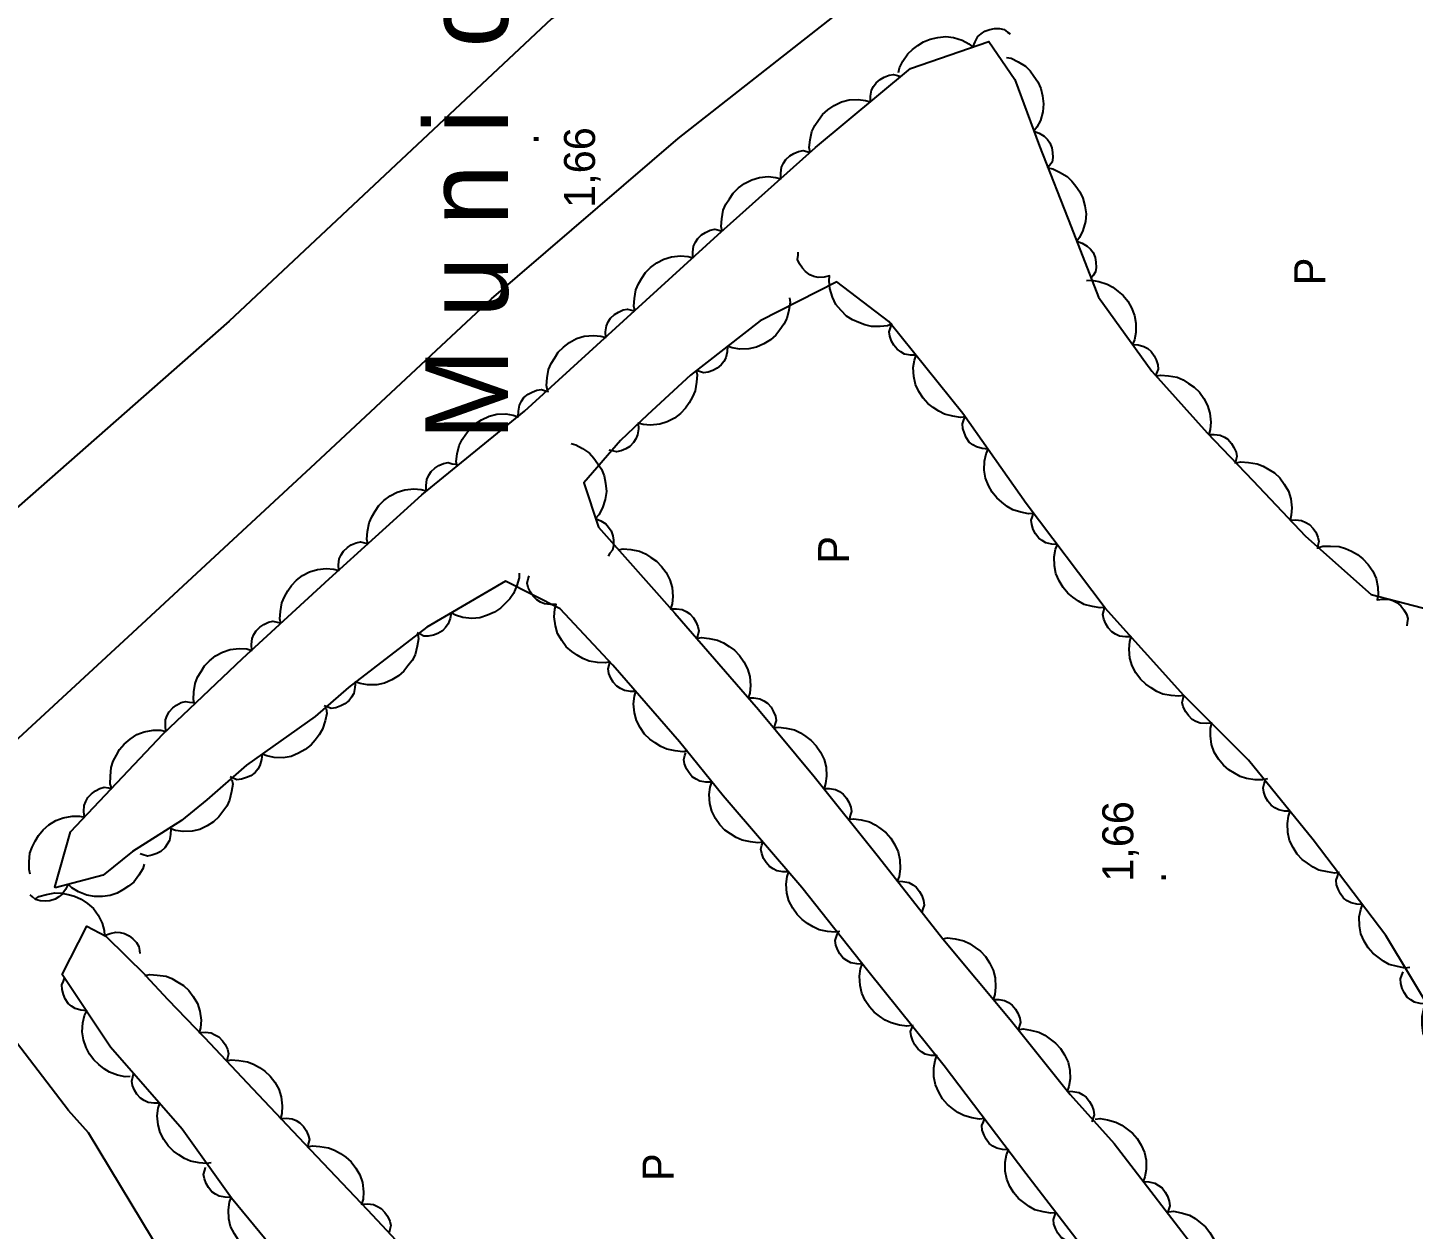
# Model space of a CAD drawing. Extents: x 747954 to 748544, y 4317181 to 4318208.
# Drawn here: x 748187.8 to 748254.9, y 4317290.1 to 4317348.3 of the extents above; entities that cross this region are included whole.
import ezdxf

# ---------------------------------------------------------------- set-up
doc = ezdxf.new("R2010")
doc.units = 0
doc.linetypes.add('DASHED', pattern=[0])
doc.layers.get('0').update_dxf_attribs({"linetype": 'CONTINUOUS'})
for name, color, linetype in [('11', 7, 'CONTINUOUS'), ('36', 7, 'CONTINUOUS'), ('48', 7, 'CONTINUOUS'), ('50', 7, 'CONTINUOUS'), ('53', 7, 'CONTINUOUS'), ('PATTERN_CLASS', 7, 'CONTINUOUS')]:
    doc.layers.add(name, color=color, linetype=linetype)

msp = doc.modelspace()

# ---------------------------------------------------------------- linework, layer by layer
at = {"layer": '11', "color": 0, "linetype": 'DASHED'}
for points in [[(748262.21, 4317422.19), (748268.1, 4317410.96), (748273.94, 4317397.69), (748276.82, 4317387.26), (748264.43, 4317378.75), (748247.59, 4317371.19), (748229.19, 4317360.3), (748213.2, 4317348.69), (748197.59, 4317334.05), (748185.67, 4317323.57), (748176.25, 4317315.42), (748161.52, 4317303.13), (748152.11, 4317296.79), (748147.98, 4317294.42), (748145.32, 4317293.32)], [(748190.78, 4317294.75), (748189.82, 4317295.83), (748185.39, 4317301.59), (748182.85, 4317306.35), (748185.27, 4317311.9), (748192.93, 4317318.98), (748201.78, 4317327.17), (748210.3, 4317335.14), (748219.34, 4317342.89), (748228.69, 4317350.25), (748238.42, 4317356.59), (748251.05, 4317363.01), (748260.59, 4317368.33), (748269.93, 4317373.59), (748278.19, 4317378.48), (748282.72, 4317379.6), (748283.74, 4317379.69), (748291.02, 4317372.48), (748299.21, 4317364.03)], [(748302.24, 4317308.69), (748290.87, 4317300.58), (748276.68, 4317290.55), (748261.93, 4317279.38), (748246.07, 4317268.4), (748236.45, 4317261.92), (748225.96, 4317256.21), (748220.28, 4317258.54), (748211.88, 4317267.17), (748201.29, 4317279.96), (748194.41, 4317288.76), (748190.78, 4317294.75)]]:
    msp.add_lwpolyline(points, dxfattribs=at)
at = {"layer": '53', "color": 0, "linetype": 'CONTINUOUS'}
for points in [[(748230, 4317346.09), (748230.05, 4317346.32), (748230.22, 4317346.64), (748230.45, 4317347), (748230.68, 4317347.21), (748230.94, 4317347.4), (748231.21, 4317347.58), (748231.53, 4317347.71), (748231.9, 4317347.79), (748232.29, 4317347.83), (748232.67, 4317347.79), (748233.09, 4317347.65), (748233.41, 4317347.48), (748233.6, 4317347.32), (748233.71, 4317347.58), (748233.85, 4317347.83), (748234.01, 4317347.97), (748234.18, 4317348.1), (748234.43, 4317348.18), (748234.65, 4317348.22), (748234.9, 4317348.22), (748235.12, 4317348.18), (748235.28, 4317348.05), (748235.41, 4317347.96)], [(748235.23, 4317346.82), (748235.46, 4317346.78), (748235.79, 4317346.61), (748236.15, 4317346.39), (748236.37, 4317346.17), (748236.56, 4317345.91), (748236.75, 4317345.64), (748236.89, 4317345.32), (748236.98, 4317344.96), (748237.03, 4317344.58), (748236.99, 4317344.19), (748236.87, 4317343.77), (748236.7, 4317343.44), (748236.55, 4317343.25), (748236.81, 4317343.15), (748237.06, 4317343.01), (748237.21, 4317342.85), (748237.33, 4317342.68), (748237.42, 4317342.44), (748237.46, 4317342.22), (748237.47, 4317341.97), (748237.44, 4317341.75), (748237.31, 4317341.59), (748237.22, 4317341.46)], [(748225.72, 4317342.23), (748225.68, 4317342.46), (748225.73, 4317342.83), (748225.81, 4317343.24), (748225.95, 4317343.52), (748226.13, 4317343.79), (748226.32, 4317344.05), (748226.58, 4317344.29), (748226.89, 4317344.5), (748227.24, 4317344.67), (748227.61, 4317344.77), (748228.05, 4317344.79), (748228.41, 4317344.74), (748228.65, 4317344.67), (748228.65, 4317344.94), (748228.7, 4317345.23), (748228.8, 4317345.42), (748228.92, 4317345.59), (748229.12, 4317345.76), (748229.31, 4317345.87), (748229.55, 4317345.96), (748229.76, 4317346), (748229.96, 4317345.94), (748230.11, 4317345.9)], [(748221.46, 4317338.41), (748221.42, 4317338.64), (748221.45, 4317339.01), (748221.52, 4317339.42), (748221.65, 4317339.71), (748221.82, 4317339.98), (748222, 4317340.25), (748222.25, 4317340.5), (748222.55, 4317340.71), (748222.9, 4317340.9), (748223.27, 4317341.01), (748223.7, 4317341.05), (748224.07, 4317341.01), (748224.31, 4317340.94), (748224.3, 4317341.22), (748224.34, 4317341.51), (748224.43, 4317341.7), (748224.54, 4317341.88), (748224.74, 4317342.05), (748224.93, 4317342.17), (748225.16, 4317342.27), (748225.38, 4317342.31), (748225.57, 4317342.26), (748225.72, 4317342.22)], [(748237.24, 4317341.47), (748237.47, 4317341.43), (748237.8, 4317341.27), (748238.17, 4317341.06), (748238.39, 4317340.83), (748238.59, 4317340.58), (748238.78, 4317340.32), (748238.93, 4317340), (748239.02, 4317339.64), (748239.08, 4317339.25), (748239.05, 4317338.87), (748238.93, 4317338.44), (748238.77, 4317338.11), (748238.63, 4317337.92), (748238.89, 4317337.83), (748239.14, 4317337.69), (748239.29, 4317337.53), (748239.42, 4317337.37), (748239.52, 4317337.13), (748239.56, 4317336.91), (748239.57, 4317336.65), (748239.54, 4317336.44), (748239.42, 4317336.27), (748239.33, 4317336.14)], [(748217.23, 4317334.56), (748217.19, 4317334.78), (748217.22, 4317335.15), (748217.29, 4317335.57), (748217.41, 4317335.86), (748217.58, 4317336.13), (748217.76, 4317336.4), (748218, 4317336.65), (748218.3, 4317336.87), (748218.64, 4317337.06), (748219.02, 4317337.17), (748219.45, 4317337.22), (748219.82, 4317337.18), (748220.05, 4317337.12), (748220.05, 4317337.39), (748220.08, 4317337.68), (748220.17, 4317337.88), (748220.28, 4317338.05), (748220.47, 4317338.23), (748220.66, 4317338.35), (748220.89, 4317338.45), (748221.11, 4317338.5), (748221.3, 4317338.45), (748221.46, 4317338.41)], [(748229.69, 4317333.92), (748229.47, 4317333.83), (748229.11, 4317333.8), (748228.69, 4317333.79), (748228.38, 4317333.87), (748228.08, 4317333.98), (748227.78, 4317334.11), (748227.49, 4317334.3), (748227.22, 4317334.56), (748226.97, 4317334.86), (748226.8, 4317335.21), (748226.68, 4317335.63), (748226.64, 4317336), (748226.67, 4317336.24), (748226.4, 4317336.18), (748226.11, 4317336.17), (748225.9, 4317336.22), (748225.71, 4317336.3), (748225.5, 4317336.46), (748225.35, 4317336.62), (748225.21, 4317336.83), (748225.12, 4317337.03), (748225.14, 4317337.24), (748225.15, 4317337.39)], [(748239.11, 4317336.02), (748239.34, 4317336.04), (748239.7, 4317335.97), (748240.1, 4317335.85), (748240.38, 4317335.69), (748240.63, 4317335.49), (748240.88, 4317335.29), (748241.1, 4317335.02), (748241.28, 4317334.69), (748241.43, 4317334.33), (748241.5, 4317333.95), (748241.49, 4317333.51), (748241.42, 4317333.15), (748241.33, 4317332.92), (748241.6, 4317332.9), (748241.88, 4317332.83), (748242.07, 4317332.72), (748242.23, 4317332.59), (748242.38, 4317332.38), (748242.48, 4317332.18), (748242.56, 4317331.94), (748242.58, 4317331.72), (748242.5, 4317331.53), (748242.45, 4317331.38)], [(748213.01, 4317330.7), (748212.96, 4317330.93), (748212.99, 4317331.3), (748213.06, 4317331.71), (748213.19, 4317332), (748213.36, 4317332.28), (748213.53, 4317332.55), (748213.78, 4317332.8), (748214.08, 4317333.02), (748214.42, 4317333.21), (748214.79, 4317333.32), (748215.23, 4317333.36), (748215.59, 4317333.33), (748215.83, 4317333.26), (748215.82, 4317333.54), (748215.86, 4317333.83), (748215.95, 4317334.02), (748216.06, 4317334.2), (748216.25, 4317334.37), (748216.44, 4317334.49), (748216.67, 4317334.6), (748216.88, 4317334.64), (748217.08, 4317334.59), (748217.23, 4317334.56)], [(748224.73, 4317335.18), (748224.76, 4317334.95), (748224.7, 4317334.58), (748224.6, 4317334.18), (748224.45, 4317333.9), (748224.26, 4317333.63), (748224.07, 4317333.38), (748223.8, 4317333.15), (748223.49, 4317332.95), (748223.13, 4317332.79), (748222.75, 4317332.71), (748222.32, 4317332.7), (748221.95, 4317332.76), (748221.72, 4317332.84), (748221.71, 4317332.57), (748221.65, 4317332.28), (748221.54, 4317332.1), (748221.42, 4317331.93), (748221.22, 4317331.77), (748221.02, 4317331.66), (748220.78, 4317331.58), (748220.56, 4317331.55), (748220.37, 4317331.61), (748220.22, 4317331.66)], [(748233.24, 4317329.42), (748233, 4317329.39), (748232.64, 4317329.45), (748232.23, 4317329.54), (748231.95, 4317329.69), (748231.68, 4317329.87), (748231.43, 4317330.06), (748231.19, 4317330.32), (748230.99, 4317330.64), (748230.82, 4317330.99), (748230.74, 4317331.37), (748230.72, 4317331.8), (748230.78, 4317332.17), (748230.86, 4317332.4), (748230.58, 4317332.41), (748230.3, 4317332.46), (748230.11, 4317332.57), (748229.94, 4317332.69), (748229.77, 4317332.89), (748229.67, 4317333.09), (748229.58, 4317333.32), (748229.55, 4317333.54), (748229.61, 4317333.73), (748229.66, 4317333.88)], [(748220.2, 4317331.68), (748220.25, 4317331.45), (748220.22, 4317331.09), (748220.16, 4317330.67), (748220.03, 4317330.38), (748219.86, 4317330.1), (748219.69, 4317329.84), (748219.45, 4317329.58), (748219.15, 4317329.36), (748218.81, 4317329.17), (748218.44, 4317329.06), (748218, 4317329.01), (748217.64, 4317329.04), (748217.4, 4317329.11), (748217.41, 4317328.83), (748217.37, 4317328.54), (748217.28, 4317328.35), (748217.18, 4317328.17), (748216.99, 4317327.99), (748216.8, 4317327.87), (748216.57, 4317327.77), (748216.35, 4317327.72), (748216.16, 4317327.77), (748216, 4317327.8)], [(748242.48, 4317331.4), (748242.71, 4317331.44), (748243.07, 4317331.41), (748243.49, 4317331.34), (748243.78, 4317331.21), (748244.05, 4317331.04), (748244.32, 4317330.86), (748244.57, 4317330.62), (748244.78, 4317330.31), (748244.97, 4317329.97), (748245.08, 4317329.6), (748245.12, 4317329.16), (748245.09, 4317328.8), (748245.02, 4317328.56), (748245.29, 4317328.57), (748245.58, 4317328.53), (748245.78, 4317328.44), (748245.95, 4317328.33), (748246.13, 4317328.13), (748246.24, 4317327.94), (748246.35, 4317327.71), (748246.39, 4317327.5), (748246.34, 4317327.3), (748246.3, 4317327.15)], [(748208.63, 4317327.03), (748208.59, 4317327.26), (748208.64, 4317327.62), (748208.74, 4317328.03), (748208.88, 4317328.32), (748209.06, 4317328.58), (748209.25, 4317328.84), (748209.51, 4317329.08), (748209.82, 4317329.28), (748210.18, 4317329.45), (748210.55, 4317329.54), (748210.99, 4317329.56), (748211.35, 4317329.5), (748211.59, 4317329.42), (748211.6, 4317329.7), (748211.65, 4317329.99), (748211.75, 4317330.17), (748211.87, 4317330.35), (748212.07, 4317330.51), (748212.27, 4317330.62), (748212.5, 4317330.71), (748212.72, 4317330.74), (748212.91, 4317330.68), (748213.06, 4317330.64)], [(748236.52, 4317324.74), (748236.29, 4317324.73), (748235.93, 4317324.8), (748235.53, 4317324.92), (748235.26, 4317325.08), (748235, 4317325.28), (748234.76, 4317325.49), (748234.54, 4317325.77), (748234.36, 4317326.09), (748234.21, 4317326.45), (748234.15, 4317326.84), (748234.16, 4317327.27), (748234.24, 4317327.63), (748234.34, 4317327.86), (748234.06, 4317327.89), (748233.78, 4317327.96), (748233.6, 4317328.07), (748233.43, 4317328.2), (748233.28, 4317328.42), (748233.19, 4317328.62), (748233.12, 4317328.86), (748233.1, 4317329.08), (748233.17, 4317329.27), (748233.23, 4317329.42)], [(748214.15, 4317328.12), (748214.38, 4317328.07), (748214.7, 4317327.89), (748215.05, 4317327.66), (748215.26, 4317327.42), (748215.44, 4317327.15), (748215.62, 4317326.89), (748215.75, 4317326.56), (748215.82, 4317326.2), (748215.86, 4317325.81), (748215.8, 4317325.42), (748215.67, 4317325.01), (748215.49, 4317324.68), (748215.33, 4317324.5), (748215.59, 4317324.39), (748215.83, 4317324.24), (748215.97, 4317324.08), (748216.09, 4317323.9), (748216.17, 4317323.66), (748216.2, 4317323.44), (748216.2, 4317323.18), (748216.16, 4317322.97), (748216.03, 4317322.81), (748215.94, 4317322.68)], [(748204.31, 4317323.27), (748204.27, 4317323.5), (748204.3, 4317323.87), (748204.37, 4317324.28), (748204.5, 4317324.57), (748204.67, 4317324.85), (748204.84, 4317325.12), (748205.09, 4317325.37), (748205.39, 4317325.59), (748205.73, 4317325.77), (748206.1, 4317325.88), (748206.54, 4317325.93), (748206.9, 4317325.9), (748207.14, 4317325.83), (748207.13, 4317326.1), (748207.17, 4317326.39), (748207.26, 4317326.59), (748207.37, 4317326.77), (748207.56, 4317326.94), (748207.75, 4317327.06), (748207.98, 4317327.16), (748208.2, 4317327.21), (748208.39, 4317327.15), (748208.55, 4317327.12)], [(748246.35, 4317327.19), (748246.58, 4317327.24), (748246.94, 4317327.21), (748247.36, 4317327.15), (748247.65, 4317327.03), (748247.93, 4317326.87), (748248.2, 4317326.7), (748248.46, 4317326.46), (748248.68, 4317326.16), (748248.88, 4317325.82), (748248.99, 4317325.45), (748249.04, 4317325.02), (748249.02, 4317324.65), (748248.96, 4317324.41), (748249.23, 4317324.43), (748249.52, 4317324.4), (748249.72, 4317324.31), (748249.9, 4317324.2), (748250.08, 4317324.01), (748250.2, 4317323.83), (748250.31, 4317323.6), (748250.36, 4317323.38), (748250.31, 4317323.19), (748250.28, 4317323.03)], [(748239.99, 4317320.19), (748239.76, 4317320.17), (748239.39, 4317320.23), (748238.99, 4317320.34), (748238.71, 4317320.49), (748238.45, 4317320.68), (748238.2, 4317320.88), (748237.97, 4317321.15), (748237.78, 4317321.47), (748237.62, 4317321.83), (748237.55, 4317322.21), (748237.54, 4317322.64), (748237.61, 4317323.01), (748237.7, 4317323.24), (748237.42, 4317323.25), (748237.14, 4317323.31), (748236.95, 4317323.43), (748236.79, 4317323.55), (748236.63, 4317323.76), (748236.53, 4317323.96), (748236.45, 4317324.2), (748236.42, 4317324.41), (748236.49, 4317324.6), (748236.54, 4317324.75)], [(748200.1, 4317319.41), (748200.05, 4317319.64), (748200.08, 4317320), (748200.14, 4317320.42), (748200.27, 4317320.71), (748200.44, 4317320.99), (748200.61, 4317321.26), (748200.85, 4317321.51), (748201.15, 4317321.73), (748201.49, 4317321.92), (748201.87, 4317322.03), (748202.3, 4317322.08), (748202.67, 4317322.05), (748202.9, 4317321.98), (748202.89, 4317322.26), (748202.93, 4317322.55), (748203.02, 4317322.74), (748203.13, 4317322.92), (748203.32, 4317323.1), (748203.51, 4317323.22), (748203.74, 4317323.32), (748203.95, 4317323.37), (748204.15, 4317323.32), (748204.3, 4317323.29)], [(748250.33, 4317323.09), (748250.55, 4317323.16), (748250.92, 4317323.16), (748251.34, 4317323.14), (748251.64, 4317323.05), (748251.93, 4317322.91), (748252.22, 4317322.76), (748252.49, 4317322.55), (748252.74, 4317322.27), (748252.97, 4317321.95), (748253.12, 4317321.59), (748253.21, 4317321.17), (748253.22, 4317320.8), (748253.18, 4317320.55), (748253.45, 4317320.59), (748253.74, 4317320.59), (748253.94, 4317320.52), (748254.13, 4317320.43), (748254.33, 4317320.26), (748254.47, 4317320.08), (748254.59, 4317319.86), (748254.66, 4317319.65), (748254.63, 4317319.45), (748254.61, 4317319.3)], [(748216.45, 4317322.98), (748216.68, 4317323.02), (748217.04, 4317322.99), (748217.46, 4317322.91), (748217.75, 4317322.78), (748218.02, 4317322.61), (748218.29, 4317322.43), (748218.53, 4317322.18), (748218.75, 4317321.88), (748218.93, 4317321.53), (748219.04, 4317321.16), (748219.08, 4317320.72), (748219.04, 4317320.36), (748218.97, 4317320.12), (748219.25, 4317320.13), (748219.53, 4317320.09), (748219.73, 4317319.99), (748219.9, 4317319.88), (748220.08, 4317319.69), (748220.19, 4317319.5), (748220.29, 4317319.26), (748220.34, 4317319.05), (748220.28, 4317318.85), (748220.24, 4317318.7)], [(748211.63, 4317321.85), (748211.63, 4317321.62), (748211.53, 4317321.26), (748211.37, 4317320.87), (748211.19, 4317320.61), (748210.96, 4317320.38), (748210.74, 4317320.15), (748210.45, 4317319.96), (748210.11, 4317319.81), (748209.73, 4317319.69), (748209.34, 4317319.66), (748208.91, 4317319.71), (748208.56, 4317319.82), (748208.34, 4317319.93), (748208.29, 4317319.66), (748208.2, 4317319.39), (748208.07, 4317319.22), (748207.92, 4317319.06), (748207.7, 4317318.93), (748207.49, 4317318.85), (748207.24, 4317318.8), (748207.02, 4317318.8), (748206.84, 4317318.89), (748206.7, 4317318.96)], [(748216.03, 4317317.55), (748215.8, 4317317.5), (748215.43, 4317317.53), (748215.02, 4317317.59), (748214.72, 4317317.71), (748214.45, 4317317.88), (748214.18, 4317318.05), (748213.92, 4317318.29), (748213.7, 4317318.59), (748213.5, 4317318.93), (748213.39, 4317319.3), (748213.34, 4317319.73), (748213.36, 4317320.1), (748213.43, 4317320.34), (748213.15, 4317320.33), (748212.86, 4317320.36), (748212.67, 4317320.45), (748212.49, 4317320.55), (748212.31, 4317320.74), (748212.19, 4317320.93), (748212.08, 4317321.16), (748212.03, 4317321.37), (748212.08, 4317321.57), (748212.12, 4317321.72)], [(748243.81, 4317315.93), (748243.58, 4317315.89), (748243.21, 4317315.92), (748242.8, 4317315.99), (748242.51, 4317316.12), (748242.23, 4317316.29), (748241.97, 4317316.47), (748241.72, 4317316.72), (748241.5, 4317317.02), (748241.31, 4317317.36), (748241.21, 4317317.74), (748241.17, 4317318.17), (748241.2, 4317318.54), (748241.27, 4317318.77), (748240.99, 4317318.77), (748240.7, 4317318.8), (748240.51, 4317318.9), (748240.33, 4317319.01), (748240.16, 4317319.2), (748240.04, 4317319.39), (748239.94, 4317319.62), (748239.9, 4317319.84), (748239.95, 4317320.03), (748239.98, 4317320.19)], [(748195.92, 4317315.5), (748195.87, 4317315.73), (748195.89, 4317316.1), (748195.95, 4317316.51), (748196.07, 4317316.81), (748196.24, 4317317.08), (748196.41, 4317317.36), (748196.65, 4317317.61), (748196.94, 4317317.84), (748197.28, 4317318.03), (748197.65, 4317318.15), (748198.09, 4317318.2), (748198.45, 4317318.18), (748198.69, 4317318.11), (748198.68, 4317318.39), (748198.71, 4317318.68), (748198.8, 4317318.88), (748198.9, 4317319.06), (748199.09, 4317319.24), (748199.28, 4317319.36), (748199.51, 4317319.47), (748199.72, 4317319.52), (748199.92, 4317319.47), (748200.07, 4317319.44)], [(748206.74, 4317318.9), (748206.76, 4317318.67), (748206.7, 4317318.31), (748206.6, 4317317.9), (748206.45, 4317317.62), (748206.25, 4317317.36), (748206.06, 4317317.11), (748205.79, 4317316.88), (748205.47, 4317316.69), (748205.12, 4317316.53), (748204.74, 4317316.45), (748204.3, 4317316.44), (748203.94, 4317316.5), (748203.71, 4317316.59), (748203.69, 4317316.32), (748203.63, 4317316.03), (748203.52, 4317315.85), (748203.4, 4317315.68), (748203.2, 4317315.52), (748203, 4317315.42), (748202.76, 4317315.33), (748202.54, 4317315.3), (748202.35, 4317315.37), (748202.2, 4317315.42)], [(748220.23, 4317318.69), (748220.46, 4317318.73), (748220.83, 4317318.69), (748221.24, 4317318.61), (748221.53, 4317318.48), (748221.8, 4317318.3), (748222.06, 4317318.12), (748222.31, 4317317.87), (748222.52, 4317317.56), (748222.7, 4317317.22), (748222.8, 4317316.84), (748222.84, 4317316.41), (748222.8, 4317316.04), (748222.72, 4317315.81), (748223, 4317315.81), (748223.29, 4317315.77), (748223.48, 4317315.67), (748223.66, 4317315.56), (748223.83, 4317315.36), (748223.94, 4317315.17), (748224.04, 4317314.93), (748224.08, 4317314.72), (748224.02, 4317314.52), (748223.98, 4317314.37)], [(748219.79, 4317313.24), (748219.56, 4317313.2), (748219.19, 4317313.24), (748218.78, 4317313.32), (748218.49, 4317313.45), (748218.22, 4317313.63), (748217.96, 4317313.81), (748217.71, 4317314.06), (748217.5, 4317314.37), (748217.32, 4317314.71), (748217.22, 4317315.09), (748217.18, 4317315.52), (748217.22, 4317315.89), (748217.29, 4317316.12), (748217.02, 4317316.12), (748216.73, 4317316.16), (748216.54, 4317316.26), (748216.36, 4317316.37), (748216.19, 4317316.57), (748216.08, 4317316.76), (748215.98, 4317316.99), (748215.94, 4317317.21), (748215.99, 4317317.4), (748216.03, 4317317.56)], [(748247.86, 4317311.89), (748247.63, 4317311.84), (748247.26, 4317311.85), (748246.85, 4317311.9), (748246.55, 4317312.01), (748246.27, 4317312.17), (748245.99, 4317312.33), (748245.73, 4317312.56), (748245.5, 4317312.85), (748245.29, 4317313.18), (748245.16, 4317313.55), (748245.1, 4317313.98), (748245.11, 4317314.35), (748245.17, 4317314.59), (748244.89, 4317314.57), (748244.6, 4317314.59), (748244.4, 4317314.67), (748244.22, 4317314.77), (748244.04, 4317314.96), (748243.91, 4317315.14), (748243.79, 4317315.37), (748243.74, 4317315.58), (748243.78, 4317315.78), (748243.81, 4317315.93)], [(748191.91, 4317311.43), (748191.84, 4317311.65), (748191.85, 4317312.02), (748191.89, 4317312.44), (748191.99, 4317312.74), (748192.14, 4317313.03), (748192.29, 4317313.31), (748192.52, 4317313.57), (748192.8, 4317313.81), (748193.13, 4317314.03), (748193.49, 4317314.17), (748193.92, 4317314.24), (748194.29, 4317314.24), (748194.53, 4317314.19), (748194.51, 4317314.46), (748194.52, 4317314.75), (748194.6, 4317314.95), (748194.69, 4317315.14), (748194.87, 4317315.33), (748195.05, 4317315.46), (748195.27, 4317315.58), (748195.48, 4317315.64), (748195.68, 4317315.6), (748195.84, 4317315.58)], [(748202.3, 4317315.29), (748202.32, 4317315.06), (748202.24, 4317314.7), (748202.12, 4317314.3), (748201.96, 4317314.02), (748201.76, 4317313.77), (748201.56, 4317313.53), (748201.28, 4317313.31), (748200.96, 4317313.13), (748200.6, 4317312.98), (748200.21, 4317312.91), (748199.78, 4317312.92), (748199.42, 4317313), (748199.19, 4317313.09), (748199.16, 4317312.82), (748199.09, 4317312.54), (748198.98, 4317312.36), (748198.85, 4317312.19), (748198.64, 4317312.04), (748198.44, 4317311.95), (748198.19, 4317311.87), (748197.97, 4317311.85), (748197.79, 4317311.93), (748197.64, 4317311.98)], [(748223.96, 4317314.36), (748224.2, 4317314.39), (748224.56, 4317314.34), (748224.97, 4317314.26), (748225.26, 4317314.12), (748225.52, 4317313.94), (748225.78, 4317313.75), (748226.02, 4317313.49), (748226.23, 4317313.18), (748226.4, 4317312.83), (748226.5, 4317312.46), (748226.52, 4317312.02), (748226.47, 4317311.66), (748226.4, 4317311.42), (748226.67, 4317311.42), (748226.96, 4317311.37), (748227.15, 4317311.27), (748227.32, 4317311.15), (748227.49, 4317310.95), (748227.6, 4317310.76), (748227.69, 4317310.52), (748227.73, 4317310.31), (748227.67, 4317310.11), (748227.63, 4317309.96)], [(748223.43, 4317308.83), (748223.2, 4317308.8), (748222.84, 4317308.84), (748222.43, 4317308.92), (748222.14, 4317309.05), (748221.87, 4317309.23), (748221.6, 4317309.41), (748221.36, 4317309.66), (748221.15, 4317309.97), (748220.97, 4317310.32), (748220.87, 4317310.69), (748220.84, 4317311.13), (748220.88, 4317311.49), (748220.96, 4317311.73), (748220.68, 4317311.73), (748220.39, 4317311.77), (748220.2, 4317311.87), (748220.02, 4317311.98), (748219.86, 4317312.18), (748219.74, 4317312.37), (748219.65, 4317312.61), (748219.61, 4317312.82), (748219.66, 4317313.02), (748219.7, 4317313.17)], [(748197.73, 4317311.86), (748197.77, 4317311.63), (748197.71, 4317311.27), (748197.62, 4317310.86), (748197.48, 4317310.57), (748197.29, 4317310.31), (748197.1, 4317310.05), (748196.84, 4317309.81), (748196.53, 4317309.61), (748196.18, 4317309.44), (748195.8, 4317309.35), (748195.37, 4317309.34), (748195, 4317309.39), (748194.77, 4317309.47), (748194.76, 4317309.19), (748194.71, 4317308.91), (748194.6, 4317308.72), (748194.49, 4317308.55), (748194.29, 4317308.38), (748194.09, 4317308.27), (748193.85, 4317308.19), (748193.64, 4317308.15), (748193.44, 4317308.21), (748193.29, 4317308.26)], [(748251.36, 4317307.36), (748251.13, 4317307.33), (748250.77, 4317307.38), (748250.36, 4317307.47), (748250.07, 4317307.62), (748249.81, 4317307.8), (748249.55, 4317307.99), (748249.31, 4317308.25), (748249.11, 4317308.56), (748248.94, 4317308.91), (748248.85, 4317309.29), (748248.84, 4317309.73), (748248.89, 4317310.09), (748248.97, 4317310.33), (748248.69, 4317310.33), (748248.41, 4317310.39), (748248.22, 4317310.49), (748248.05, 4317310.61), (748247.88, 4317310.81), (748247.77, 4317311.01), (748247.69, 4317311.24), (748247.65, 4317311.46), (748247.71, 4317311.65), (748247.76, 4317311.8)], [(748187.97, 4317307.27), (748187.91, 4317307.5), (748187.91, 4317307.87), (748187.95, 4317308.29), (748188.06, 4317308.59), (748188.21, 4317308.87), (748188.36, 4317309.15), (748188.59, 4317309.42), (748188.87, 4317309.66), (748189.2, 4317309.88), (748189.56, 4317310.01), (748189.99, 4317310.09), (748190.36, 4317310.08), (748190.6, 4317310.03), (748190.57, 4317310.31), (748190.58, 4317310.6), (748190.66, 4317310.8), (748190.76, 4317310.99), (748190.94, 4317311.17), (748191.12, 4317311.31), (748191.34, 4317311.43), (748191.55, 4317311.49), (748191.75, 4317311.45), (748191.91, 4317311.43)], [(748227.59, 4317309.93), (748227.82, 4317309.96), (748228.19, 4317309.91), (748228.6, 4317309.81), (748228.88, 4317309.66), (748229.14, 4317309.47), (748229.4, 4317309.28), (748229.63, 4317309.02), (748229.82, 4317308.7), (748229.99, 4317308.35), (748230.07, 4317307.97), (748230.08, 4317307.53), (748230.03, 4317307.17), (748229.94, 4317306.94), (748230.22, 4317306.92), (748230.5, 4317306.87), (748230.69, 4317306.76), (748230.86, 4317306.64), (748231.02, 4317306.44), (748231.13, 4317306.24), (748231.21, 4317306), (748231.24, 4317305.78), (748231.18, 4317305.59), (748231.13, 4317305.44)], [(748227.16, 4317304.5), (748226.93, 4317304.46), (748226.57, 4317304.5), (748226.16, 4317304.58), (748225.87, 4317304.72), (748225.6, 4317304.89), (748225.34, 4317305.08), (748225.09, 4317305.33), (748224.88, 4317305.63), (748224.7, 4317305.98), (748224.6, 4317306.36), (748224.57, 4317306.79), (748224.61, 4317307.16), (748224.69, 4317307.39), (748224.41, 4317307.39), (748224.12, 4317307.44), (748223.93, 4317307.54), (748223.76, 4317307.65), (748223.59, 4317307.84), (748223.47, 4317308.04), (748223.38, 4317308.27), (748223.34, 4317308.49), (748223.39, 4317308.68), (748223.43, 4317308.83)], [(748193.49, 4317307.76), (748193.42, 4317307.54), (748193.23, 4317307.23), (748192.98, 4317306.89), (748192.73, 4317306.69), (748192.45, 4317306.52), (748192.17, 4317306.36), (748191.84, 4317306.25), (748191.47, 4317306.2), (748191.08, 4317306.19), (748190.7, 4317306.26), (748190.3, 4317306.42), (748189.98, 4317306.62), (748189.8, 4317306.79), (748189.68, 4317306.54), (748189.52, 4317306.3), (748189.35, 4317306.17), (748189.17, 4317306.06), (748188.92, 4317305.99), (748188.7, 4317305.97), (748188.44, 4317305.99), (748188.23, 4317306.05), (748188.08, 4317306.18), (748187.96, 4317306.28)], [(748254.76, 4317302.76), (748254.53, 4317302.73), (748254.16, 4317302.8), (748253.76, 4317302.9), (748253.48, 4317303.06), (748253.22, 4317303.25), (748252.97, 4317303.45), (748252.74, 4317303.71), (748252.55, 4317304.03), (748252.39, 4317304.39), (748252.32, 4317304.77), (748252.31, 4317305.21), (748252.38, 4317305.57), (748252.47, 4317305.8), (748252.19, 4317305.82), (748251.91, 4317305.88), (748251.72, 4317305.99), (748251.55, 4317306.11), (748251.4, 4317306.32), (748251.3, 4317306.52), (748251.21, 4317306.76), (748251.19, 4317306.98), (748251.26, 4317307.17), (748251.31, 4317307.32)], [(748188.2, 4317306.07), (748188.39, 4317306.19), (748188.75, 4317306.29), (748189.16, 4317306.37), (748189.48, 4317306.35), (748189.8, 4317306.29), (748190.11, 4317306.21), (748190.43, 4317306.07), (748190.74, 4317305.86), (748191.03, 4317305.61), (748191.26, 4317305.29), (748191.45, 4317304.9), (748191.55, 4317304.55), (748191.57, 4317304.3), (748191.83, 4317304.4), (748192.11, 4317304.47), (748192.32, 4317304.45), (748192.53, 4317304.41), (748192.76, 4317304.29), (748192.93, 4317304.15), (748193.11, 4317303.97), (748193.23, 4317303.78), (748193.25, 4317303.58), (748193.27, 4317303.43)], [(748230.64, 4317299.95), (748230.41, 4317299.92), (748230.05, 4317299.97), (748229.64, 4317300.07), (748229.35, 4317300.21), (748229.09, 4317300.4), (748228.83, 4317300.59), (748228.6, 4317300.85), (748228.39, 4317301.16), (748228.23, 4317301.51), (748228.14, 4317301.89), (748228.12, 4317302.33), (748228.17, 4317302.69), (748228.25, 4317302.92), (748227.98, 4317302.93), (748227.69, 4317302.98), (748227.5, 4317303.09), (748227.33, 4317303.21), (748227.17, 4317303.41), (748227.06, 4317303.6), (748226.97, 4317303.84), (748226.94, 4317304.06), (748227, 4317304.25), (748227.05, 4317304.4)], [(748232.15, 4317304.15), (748232.38, 4317304.19), (748232.75, 4317304.14), (748233.16, 4317304.05), (748233.44, 4317303.91), (748233.71, 4317303.73), (748233.97, 4317303.54), (748234.21, 4317303.29), (748234.41, 4317302.98), (748234.59, 4317302.63), (748234.68, 4317302.25), (748234.7, 4317301.81), (748234.66, 4317301.45), (748234.58, 4317301.21), (748234.86, 4317301.21), (748235.14, 4317301.16), (748235.33, 4317301.06), (748235.51, 4317300.94), (748235.67, 4317300.74), (748235.78, 4317300.55), (748235.87, 4317300.31), (748235.91, 4317300.1), (748235.85, 4317299.9), (748235.81, 4317299.75)], [(748193.52, 4317302.37), (748193.75, 4317302.42), (748194.12, 4317302.39), (748194.54, 4317302.34), (748194.83, 4317302.22), (748195.11, 4317302.05), (748195.38, 4317301.89), (748195.64, 4317301.65), (748195.86, 4317301.35), (748196.06, 4317301.02), (748196.18, 4317300.64), (748196.24, 4317300.21), (748196.21, 4317299.84), (748196.15, 4317299.61), (748196.43, 4317299.62), (748196.72, 4317299.59), (748196.91, 4317299.5), (748197.09, 4317299.4), (748197.27, 4317299.21), (748197.4, 4317299.03), (748197.51, 4317298.8), (748197.56, 4317298.58), (748197.51, 4317298.39), (748197.48, 4317298.23)], [(748257.72, 4317297.86), (748257.49, 4317297.84), (748257.13, 4317297.92), (748256.73, 4317298.04), (748256.45, 4317298.2), (748256.2, 4317298.4), (748255.96, 4317298.61), (748255.74, 4317298.89), (748255.56, 4317299.21), (748255.41, 4317299.57), (748255.35, 4317299.96), (748255.36, 4317300.39), (748255.44, 4317300.75), (748255.53, 4317300.98), (748255.26, 4317301.01), (748254.98, 4317301.08), (748254.8, 4317301.19), (748254.63, 4317301.32), (748254.48, 4317301.54), (748254.39, 4317301.74), (748254.32, 4317301.98), (748254.3, 4317302.2), (748254.37, 4317302.39), (748254.43, 4317302.54)], [(748192.8, 4317297.48), (748192.56, 4317297.47), (748192.2, 4317297.55), (748191.81, 4317297.68), (748191.54, 4317297.85), (748191.29, 4317298.06), (748191.05, 4317298.28), (748190.84, 4317298.56), (748190.67, 4317298.89), (748190.54, 4317299.25), (748190.48, 4317299.64), (748190.51, 4317300.07), (748190.59, 4317300.43), (748190.7, 4317300.66), (748190.42, 4317300.69), (748190.14, 4317300.77), (748189.96, 4317300.89), (748189.8, 4317301.02), (748189.66, 4317301.24), (748189.57, 4317301.45), (748189.51, 4317301.69), (748189.49, 4317301.91), (748189.57, 4317302.09), (748189.63, 4317302.24)], [(748234.16, 4317295.44), (748233.92, 4317295.42), (748233.56, 4317295.48), (748233.16, 4317295.59), (748232.88, 4317295.74), (748232.62, 4317295.93), (748232.37, 4317296.13), (748232.14, 4317296.4), (748231.95, 4317296.72), (748231.79, 4317297.08), (748231.72, 4317297.46), (748231.71, 4317297.89), (748231.78, 4317298.26), (748231.86, 4317298.49), (748231.59, 4317298.5), (748231.3, 4317298.56), (748231.12, 4317298.67), (748230.95, 4317298.8), (748230.79, 4317299.01), (748230.69, 4317299.2), (748230.61, 4317299.44), (748230.59, 4317299.66), (748230.66, 4317299.85), (748230.7, 4317300)], [(748235.8, 4317299.74), (748236.03, 4317299.78), (748236.39, 4317299.72), (748236.8, 4317299.63), (748237.08, 4317299.48), (748237.35, 4317299.29), (748237.6, 4317299.1), (748237.84, 4317298.84), (748238.04, 4317298.53), (748238.21, 4317298.17), (748238.29, 4317297.79), (748238.31, 4317297.36), (748238.25, 4317296.99), (748238.17, 4317296.76), (748238.44, 4317296.75), (748238.73, 4317296.7), (748238.92, 4317296.59), (748239.09, 4317296.47), (748239.25, 4317296.27), (748239.36, 4317296.07), (748239.45, 4317295.84), (748239.48, 4317295.62), (748239.41, 4317295.43), (748239.37, 4317295.28)], [(748197.48, 4317298.23), (748197.7, 4317298.28), (748198.07, 4317298.25), (748198.49, 4317298.19), (748198.78, 4317298.07), (748199.06, 4317297.91), (748199.33, 4317297.74), (748199.58, 4317297.5), (748199.81, 4317297.2), (748200, 4317296.86), (748200.12, 4317296.49), (748200.17, 4317296.06), (748200.15, 4317295.69), (748200.08, 4317295.45), (748200.36, 4317295.46), (748200.65, 4317295.43), (748200.84, 4317295.34), (748201.02, 4317295.24), (748201.2, 4317295.05), (748201.32, 4317294.86), (748201.43, 4317294.63), (748201.48, 4317294.42), (748201.43, 4317294.22), (748201.4, 4317294.07)], [(748196.73, 4317293.3), (748196.5, 4317293.26), (748196.14, 4317293.3), (748195.72, 4317293.38), (748195.44, 4317293.51), (748195.16, 4317293.68), (748194.9, 4317293.87), (748194.65, 4317294.12), (748194.44, 4317294.42), (748194.26, 4317294.77), (748194.16, 4317295.14), (748194.12, 4317295.58), (748194.16, 4317295.94), (748194.24, 4317296.18), (748193.96, 4317296.18), (748193.67, 4317296.22), (748193.48, 4317296.32), (748193.3, 4317296.43), (748193.13, 4317296.62), (748193.02, 4317296.81), (748192.92, 4317297.05), (748192.88, 4317297.26), (748192.93, 4317297.46), (748192.97, 4317297.61)], [(748237.61, 4317290.88), (748237.38, 4317290.86), (748237.01, 4317290.92), (748236.61, 4317291.03), (748236.33, 4317291.18), (748236.07, 4317291.37), (748235.82, 4317291.57), (748235.59, 4317291.84), (748235.4, 4317292.16), (748235.24, 4317292.51), (748235.17, 4317292.9), (748235.16, 4317293.33), (748235.23, 4317293.69), (748235.32, 4317293.92), (748235.04, 4317293.94), (748234.76, 4317294), (748234.57, 4317294.11), (748234.4, 4317294.24), (748234.25, 4317294.44), (748234.15, 4317294.64), (748234.06, 4317294.88), (748234.04, 4317295.1), (748234.11, 4317295.29), (748234.16, 4317295.44)], [(748239.53, 4317295.41), (748239.76, 4317295.44), (748240.12, 4317295.38), (748240.53, 4317295.27), (748240.81, 4317295.12), (748241.07, 4317294.93), (748241.33, 4317294.74), (748241.55, 4317294.47), (748241.75, 4317294.15), (748241.91, 4317293.8), (748241.99, 4317293.42), (748242, 4317292.98), (748241.93, 4317292.62), (748241.85, 4317292.39), (748242.12, 4317292.37), (748242.41, 4317292.31), (748242.59, 4317292.2), (748242.76, 4317292.08), (748242.92, 4317291.88), (748243.02, 4317291.68), (748243.11, 4317291.44), (748243.14, 4317291.22), (748243.07, 4317291.03), (748243.02, 4317290.88)], [(748201.4, 4317294.07), (748201.63, 4317294.12), (748201.99, 4317294.09), (748202.41, 4317294.03), (748202.7, 4317293.91), (748202.98, 4317293.75), (748203.25, 4317293.58), (748203.51, 4317293.34), (748203.73, 4317293.04), (748203.93, 4317292.71), (748204.05, 4317292.34), (748204.1, 4317291.9), (748204.08, 4317291.54), (748204.01, 4317291.3), (748204.29, 4317291.31), (748204.58, 4317291.28), (748204.78, 4317291.19), (748204.96, 4317291.09), (748205.14, 4317290.9), (748205.26, 4317290.71), (748205.37, 4317290.48), (748205.42, 4317290.27), (748205.37, 4317290.07), (748205.34, 4317289.92)], [(748200.11, 4317288.68), (748199.88, 4317288.64), (748199.51, 4317288.69), (748199.1, 4317288.78), (748198.82, 4317288.92), (748198.55, 4317289.11), (748198.29, 4317289.29), (748198.05, 4317289.55), (748197.85, 4317289.86), (748197.67, 4317290.21), (748197.58, 4317290.59), (748197.56, 4317291.02), (748197.61, 4317291.39), (748197.69, 4317291.62), (748197.41, 4317291.63), (748197.12, 4317291.68), (748196.93, 4317291.78), (748196.76, 4317291.9), (748196.6, 4317292.1), (748196.49, 4317292.29), (748196.4, 4317292.53), (748196.36, 4317292.74), (748196.42, 4317292.94), (748196.46, 4317293.09)], [(748243.09, 4317290.93), (748243.32, 4317290.95), (748243.69, 4317290.88), (748244.09, 4317290.76), (748244.36, 4317290.6), (748244.62, 4317290.4), (748244.86, 4317290.2), (748245.08, 4317289.93), (748245.27, 4317289.6), (748245.42, 4317289.24), (748245.48, 4317288.86), (748245.48, 4317288.42), (748245.4, 4317288.06), (748245.31, 4317287.83), (748245.58, 4317287.81), (748245.87, 4317287.74), (748246.05, 4317287.63), (748246.21, 4317287.5), (748246.36, 4317287.29), (748246.46, 4317287.09), (748246.54, 4317286.84), (748246.56, 4317286.63), (748246.48, 4317286.44), (748246.43, 4317286.29)], [(748241.11, 4317286.36), (748240.87, 4317286.33), (748240.51, 4317286.39), (748240.1, 4317286.49), (748239.82, 4317286.64), (748239.56, 4317286.84), (748239.31, 4317287.03), (748239.08, 4317287.3), (748238.89, 4317287.62), (748238.73, 4317287.97), (748238.65, 4317288.35), (748238.64, 4317288.79), (748238.71, 4317289.15), (748238.79, 4317289.38), (748238.52, 4317289.4), (748238.23, 4317289.46), (748238.05, 4317289.57), (748237.88, 4317289.69), (748237.72, 4317289.89), (748237.62, 4317290.09), (748237.53, 4317290.33), (748237.51, 4317290.55), (748237.57, 4317290.74), (748237.62, 4317290.89)]]:
    msp.add_lwpolyline(points, dxfattribs=at)
at = {"layer": 'PATTERN_CLASS', "color": 0, "linetype": 'CONTINUOUS'}
for points in [[(748189.18, 4317306.61), (748189.16, 4317306.64), (748189.92, 4317309.33), (748194.41, 4317314.07), (748198.25, 4317317.71), (748202.44, 4317321.57), (748206.93, 4317325.65), (748211.9, 4317329.69), (748216.69, 4317334.06), (748221.26, 4317338.23), (748225.99, 4317342.46), (748230.58, 4317346.29), (748234.37, 4317347.6), (748235.63, 4317345.75), (748236.83, 4317342.52), (748238.36, 4317338.62), (748239.69, 4317335.21), (748242.27, 4317331.63), (748244.95, 4317328.65), (748247.15, 4317326.34), (748249.7, 4317323.64), (748252.89, 4317320.82), (748256.17, 4317319.96)], [(748256.03, 4317300.26), (748253.59, 4317304.3), (748250.08, 4317308.94), (748246.95, 4317312.8), (748243.82, 4317315.92), (748240.01, 4317320.16), (748236.18, 4317325.23), (748233.11, 4317329.58), (748229.53, 4317334.04), (748227.02, 4317335.96), (748223.31, 4317334.07), (748219.94, 4317331.44), (748217.85, 4317329.51), (748216.54, 4317328.27), (748214.77, 4317326.23), (748215.48, 4317324.07), (748219.17, 4317319.91), (748223.22, 4317315.25), (748225.92, 4317312.01), (748229.03, 4317308.11), (748232.15, 4317304.15)], [(748240.68, 4317286.91), (748236.17, 4317292.78), (748232.22, 4317298), (748228.51, 4317302.59), (748225.33, 4317306.63), (748221.51, 4317311.07), (748219.4, 4317313.69), (748216.17, 4317317.4), (748213.62, 4317320.12), (748210.97, 4317321.46), (748207.16, 4317319.23), (748203.37, 4317316.32), (748201.76, 4317314.91), (748198.44, 4317312.55), (748196.51, 4317310.87), (748195.29, 4317309.88), (748192.92, 4317308.37), (748191.5, 4317307.23), (748189.18, 4317306.61)], [(748200.99, 4317287.61), (748197.71, 4317291.58), (748195.32, 4317294.92), (748191.85, 4317298.9), (748189.52, 4317302.41), (748190.71, 4317304.76), (748191.63, 4317304.28), (748193.54, 4317302.38)], [(748232.15, 4317304.15), (748235.41, 4317300.23), (748238.31, 4317296.6), (748240.44, 4317294.23), (748244.69, 4317288.71)], [(748193.54, 4317302.38), (748193.55, 4317302.37), (748194.63, 4317301.21), (748196.4, 4317299.36), (748198.73, 4317296.9), (748201.52, 4317293.94), (748204.29, 4317291.02), (748207.5, 4317287.59)]]:
    msp.add_lwpolyline(points, dxfattribs=at)

# ---------------------------------------------------------------- texts
at = {"layer": '36', "color": 0, "linetype": 'CONTINUOUS'}
for p in [(748250.66, 4317335.79), (748227.61, 4317322.31), (748219.11, 4317292.42)]:
    msp.add_text('P', height=1.5, rotation=90, dxfattribs=at).set_placement(p)
at = {"layer": '48', "color": 0, "linetype": 'CONTINUOUS'}
for s, p in [(' 1,66', (748215.31, 4317338.98)), ('.', (748212.58, 4317342.59)), (' 1,66', (748241.37, 4317306.35)), ('.', (748242.96, 4317306.84))]:
    msp.add_text(s, height=1.5, rotation=90, dxfattribs=at).set_placement(p)
at = {"layer": '50', "color": 0, "linetype": 'CONTINUOUS'}
msp.add_text('M u n i  c i  p a l   ', height=4, rotation=90, dxfattribs=at).set_placement((748211.09, 4317328.27))

# ---------------------------------------------------------------- meshes
at = {"color": 0, "linetype": 'CONTINUOUS'}
mesh = msp.add_polyface(dxfattribs=at)
corners = [(747954.5, 4317181), (747954.5, 4317181), (747954.5, 4317371.962), (748262.5, 4317181), (747954.5, 4317546.493), (748544, 4317181), (747954.5, 4318207.5), (748544, 4317842.007), (748544, 4318207.5)]
mesh.append_faces([[corners[k] for k in face] for face in [(0, 1, 3, 2), (2, 3, 5, 4), (4, 5, 7, 6), (6, 7, 8, 8)]], dxfattribs={"vtx0": -1, "vtx2": -1, "color": 0})
mesh = msp.add_polyface(dxfattribs=at)
corners = [(747964.5, 4317191), (747964.5, 4317191), (747964.5, 4317375.762), (748262.5, 4317191), (747964.5, 4317544.093), (748534, 4317191), (747964.5, 4318011), (748534, 4317657.907), (748262.5, 4318011), (748534, 4317842.668), (748534, 4318011)]
mesh.append_faces([[corners[k] for k in face] for face in [(0, 1, 3, 2), (2, 3, 5, 4), (4, 5, 7, 6), (6, 7, 9, 8), (8, 9, 10, 10)]], dxfattribs={"vtx0": -1, "vtx2": -1, "color": 0})

doc.saveas('drawing.dxf')
